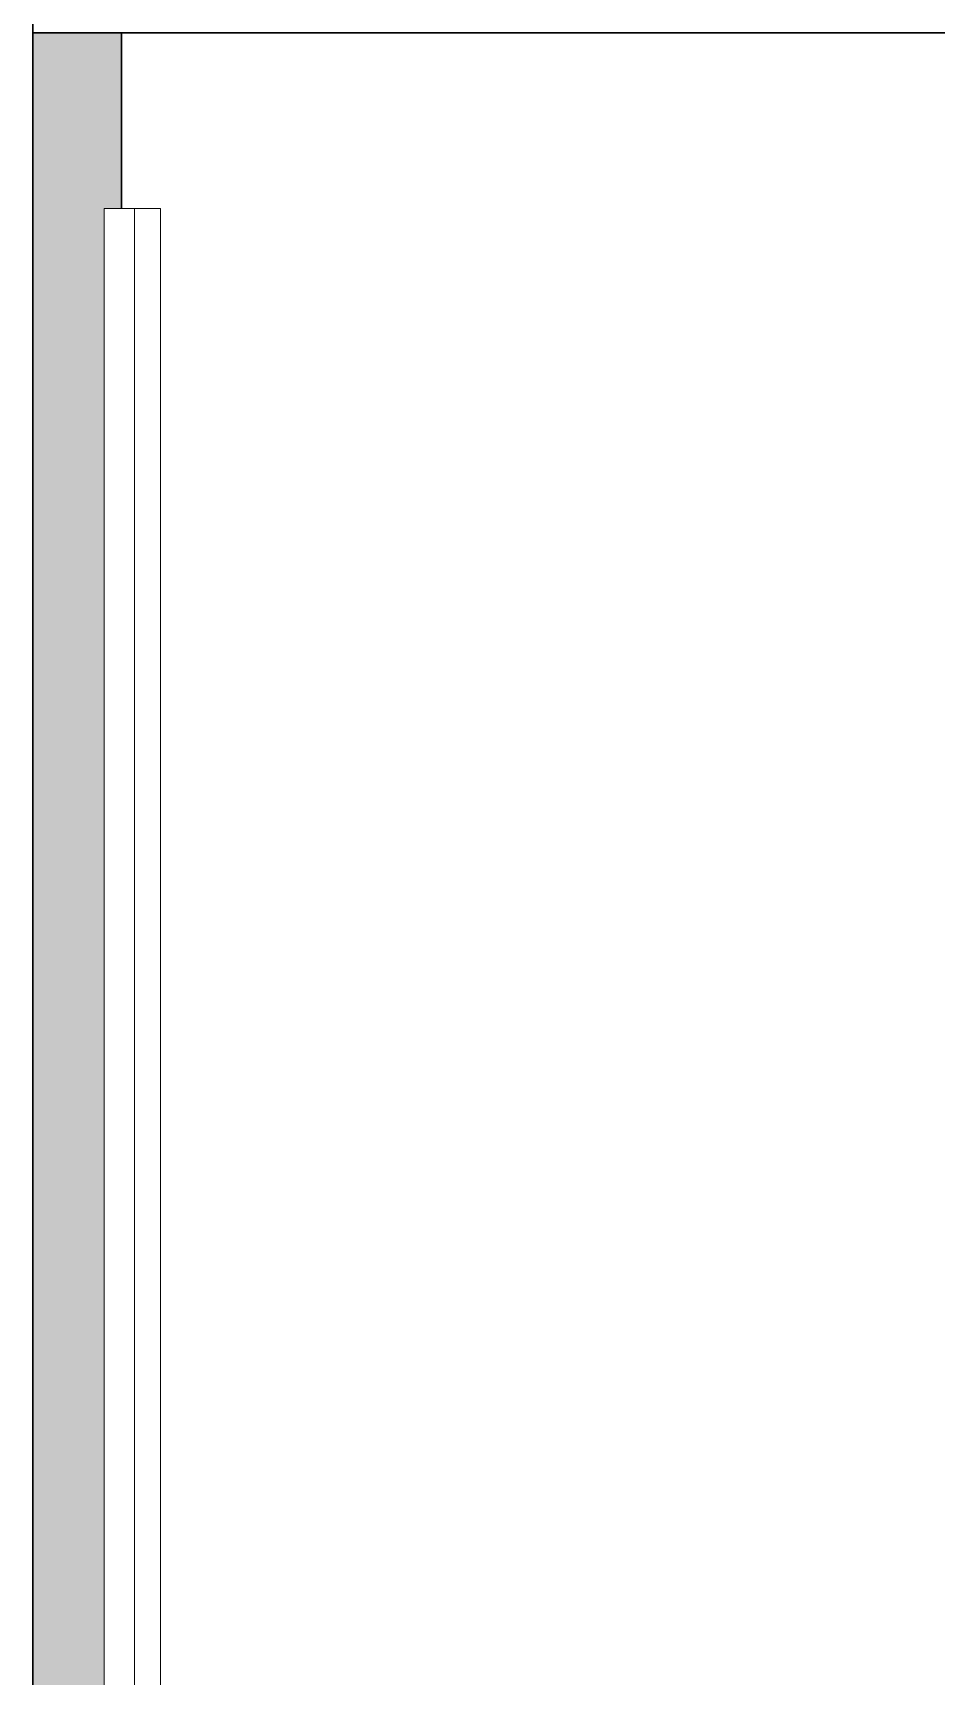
# Model space of a CAD drawing. Header units: millimetres. Extents: x 155927 to 326028, y -36033 to 97293.
# Drawn here: x 162751 to 163790, y 18767 to 20658 of the extents above; entities that cross this region are included whole.
import ezdxf

# ---------------------------------------------------------------- set-up
doc = ezdxf.new("R2010")
doc.units = ezdxf.units.MM
doc.header["$MEASUREMENT"] = 0
for name, color, linetype, lineweight in [('A-WALL-PATT', 7, 'CONTINUOUS', 9), ('I-FURN', 8, 'CONTINUOUS', 9), ('I-WALL', 7, 'CONTINUOUS', 9)]:
    doc.layers.add(name, color=color, linetype=linetype, lineweight=lineweight)

msp = doc.modelspace()

# ---------------------------------------------------------------- hatches: boundary and pattern name
at = {"layer": 'A-WALL-PATT'}
msp.add_hatch(color=256, dxfattribs=at).paths.add_polyline_path([(162852.8, 17907.6), (162852.8, 18055.5), (162832.8, 18055.5), (162832.8, 20455.5), (162852.8, 20455.5), (162852.8, 20657.6), (162750.8, 20657.6), (162750.8, 17907.6), (162832.8, 17907.6)], flags=0)

# ---------------------------------------------------------------- linework, layer by layer
at = {"layer": 'I-FURN'}
for p, q in [((162867.8, 20455.5), (162832.8, 20455.5)), ((162832.8, 20455.5), (162832.8, 18055.5)), ((162867.8, 20455.5), (162897.8, 20455.5)), ((162867.8, 18055.5), (162867.8, 20455.5)), ((162867.8, 18055.5), (162867.8, 20455.5)), ((162897.8, 20455.5), (162897.8, 18055.5))]:
    msp.add_line(p, q, dxfattribs=at)
at = {"layer": 'I-WALL', "lineweight": 30}
for p, q in [((162750.8, 20899.1), (162750.8, 20657.6)), ((162750.8, 20657.6), (162750.8, 17907.6)), ((162852.8, 20657.6), (162750.8, 20657.6)), ((162750.8, 20657.6), (162852.8, 20657.6)), ((162852.8, 20455.5), (162852.8, 20657.6)), ((162852.8, 20657.6), (166328.8, 20657.6))]:
    msp.add_line(p, q, dxfattribs=at)

doc.saveas('drawing.dxf')
